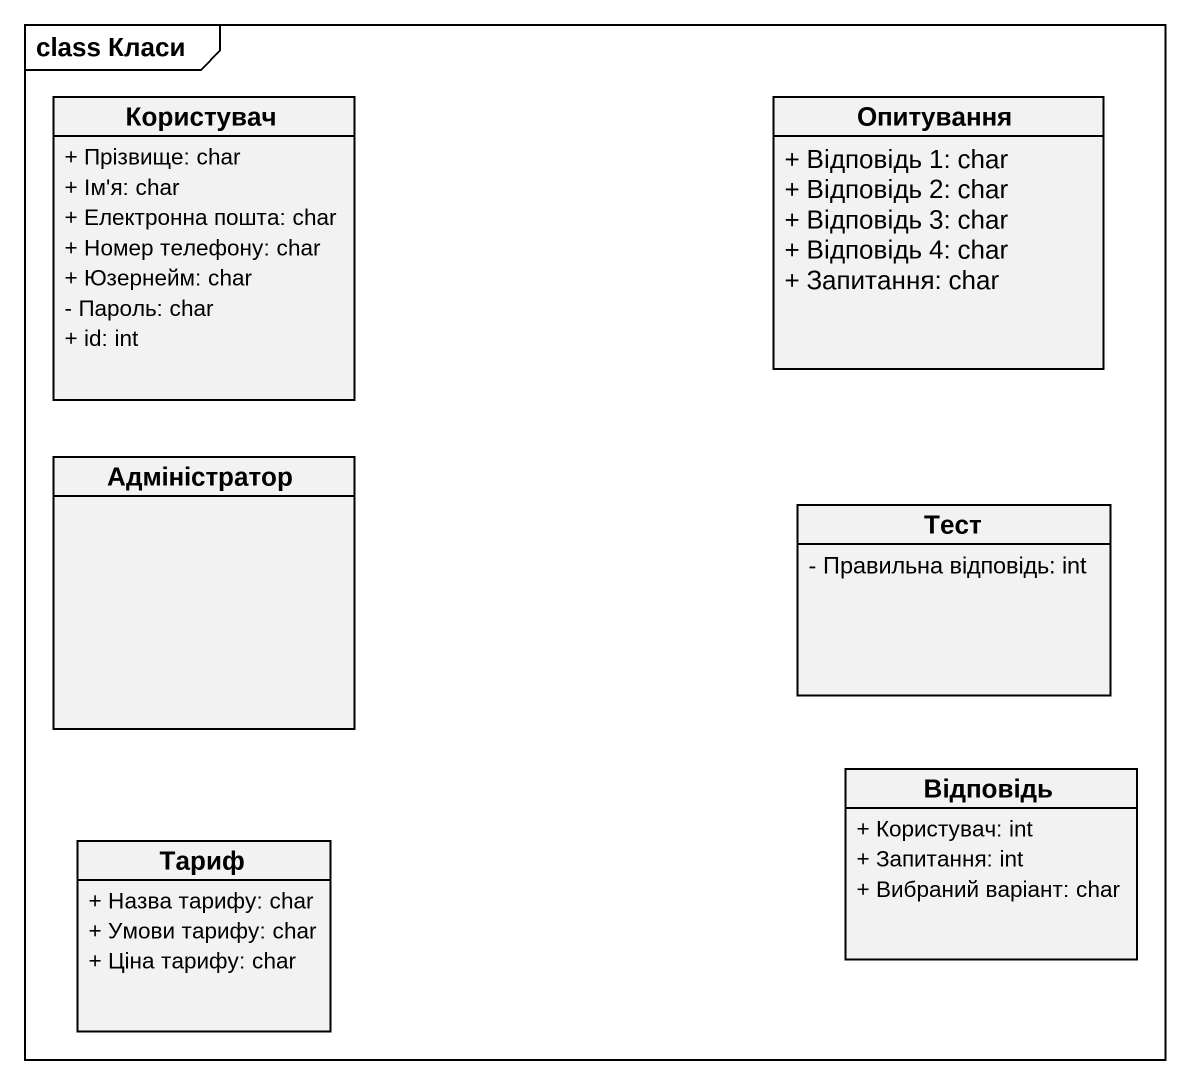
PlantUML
@startuml
mainframe class Класи
hide circle
hide empty members
skinparam classAttributeIconSize 0
class Користувач {
  + Прізвище: char
  + Ім'я: char
  + Електронна пошта: char
  + Номер телефону: char
  + Юзернейм: char
  - Пароль: char
  + id: int
}
class Опитування {
  + Відповідь 1: char
  + Відповідь 2: char
  + Відповідь 3: char
  + Відповідь 4: char
  + Запитання: char
}
class Адміністратор
class Тест {
  - Правильна відповідь: int
}
class Відповідь {
  + Користувач: int
  + Запитання: int
  + Вибраний варіант: char
}
class Тариф {
  + Назва тарифу: char
  + Умови тарифу: char
  + Ціна тарифу: char
}
@enduml
